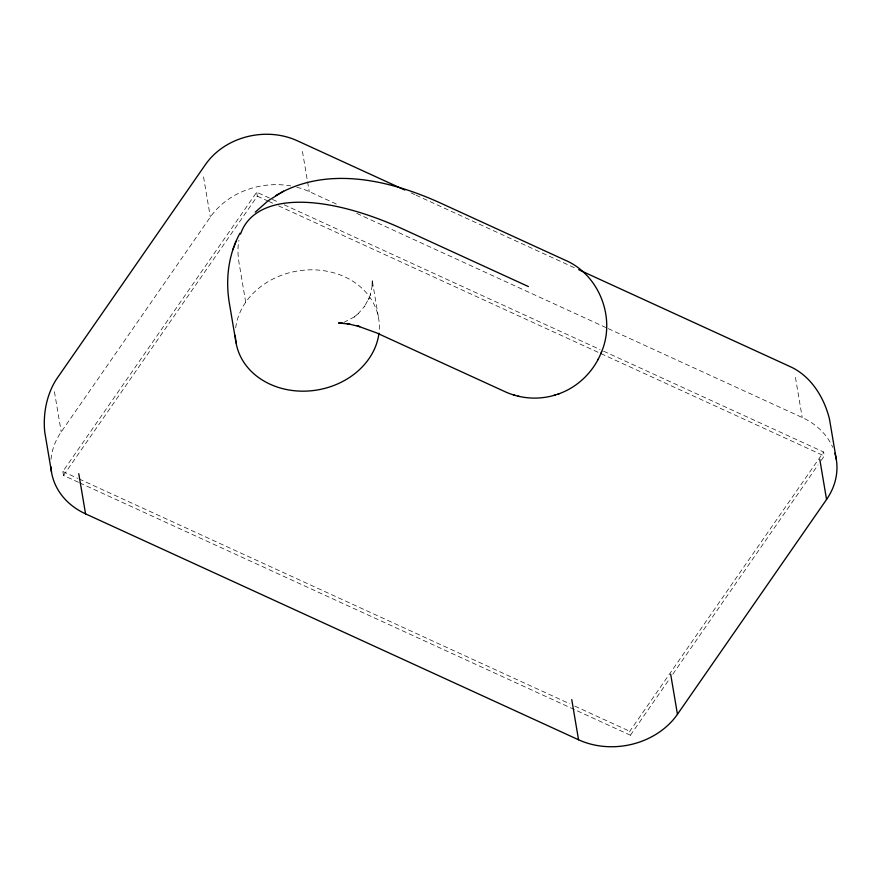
<?xml version="1.0" encoding="UTF-8"?>
<svg xmlns="http://www.w3.org/2000/svg" width="881" height="881" viewBox="0 0 881 881"><rect width="100%" height="100%" fill="white"/><g stroke="black" fill="none" stroke-linecap="round" stroke-linejoin="round"><path stroke-width="0.66" stroke-dasharray="4.41 3.3" d="M51.021 459.375A72.33 60.315 -9.6 0 1 61.23 431.91L210.339 217.078A72.33 60.315 -9.6 0 1 290.807 185.913M78.486 482.303L63.509 475.432L62.837 471.5L256.69 192.212L279.167 202.52M63.509 475.432L257.351 196.155L256.69 192.212M79.742 482.876L630.433 735.228L629.772 731.296L823.614 452.008L601.338 350.153M630.433 735.228L669.681 678.7M672.82 674.174L818.009 464.992M821.147 460.466L824.286 455.951L823.614 452.008M343.799 322.424L354.426 316.907L352.973 317.942L359.272 312.788L358.027 313.911L364.965 305.828L364.051 307.161L369.216 297.855L368.621 299.441L370.67 294.034L370.064 295.631L372.311 285.554L372.035 287.47L372.167 280.015L372.597 283.341L372.079 279.563L378.577 318.019M411.064 192.895L414.819 194.613M416.074 195.197L574.941 267.989M296.798 187.213A72.33 60.315 -9.6 0 1 309.242 191.606L338.018 204.799M356.783 213.4L607.031 328.073M608.286 328.646L802.228 417.517A72.33 60.315 -9.6 0 1 832.699 447.262M284.167 204.799L600.093 349.581M257.351 196.155L267.35 200.725M268.595 201.297L273.595 203.588M278.583 205.879L824.286 455.951M62.837 471.5L77.825 478.372M79.07 478.945L569.831 703.831M574.819 706.122L629.772 731.296M795.433 377.376L802.228 417.517M302.447 151.466L309.242 191.606M245.711 302.249L239.059 262.89A216.99 92.813 34.8 0 1 238.938 240.194M203.544 176.927L210.339 217.078M54.435 391.77L61.23 431.91M235.701 327.809A72.33 60.315 -9.6 0 1 314.077 269.85A72.33 60.315 -9.6 0 1 379.105 331.906"/><path stroke-width="1.32" d="M239.973 233.245C228.256 254.576 225.316 279.938 229.456 303.725L236.086 342.973M232.837 249.752L234.28 245.942M234.566 245.127L236.02 241.306M601.404 352.224C616.16 318.052 599.179 274.266 564.545 259.895L440.489 203.048C391.362 180.693 330.397 165.947 280.125 193.115M557.794 394.181C577.22 387.651 593.254 372.189 600.985 353.248M600.842 353.622L601.657 351.596M597.924 359.723L598.243 359.107M50.911 466.776A72.33 60.315 -9.6 0 0 85.567 513.865L578.553 739.776A72.33 60.315 -9.6 0 0 677.456 714.304L826.565 499.472A72.33 60.315 -9.6 0 0 834.88 453.219M255.27 212.123L268.132 200.758L283.616 191.166M275.61 195.637L279.145 193.677M342.18 322.853L338.524 323.008L349.79 324.087L346.861 323.514L359.69 326.609L357.29 325.871L376.275 332.765L505.628 391.957C521.123 398.895 539.161 400.051 555.371 394.963M553.819 395.481L559.27 393.708M513.755 395.007L515.297 395.415M517.962 396.109L519.482 396.516M404.808 190.032L297.227 140.729C266.227 126.578 225.47 136.17 205.614 164.329L56.571 379.061C46.627 394.402 42.971 413.806 44.711 431.855L51.494 472.007M578.685 269.707L790.092 366.584C810.994 375.978 824.253 397.628 829.506 419.224L836.289 459.375M528.424 286.567L403.95 229.523A216.99 92.813 34.8 0 0 240.579 234.016M819.77 459.32L826.565 499.472M670.661 674.152L677.456 714.304M571.758 699.624L578.553 739.776M78.772 473.714L85.567 513.865M378.962 333.172A72.33 60.315 -9.6 0 1 304.352 391.164A72.33 60.315 -9.6 0 1 235.326 335.43"/></g></svg>
